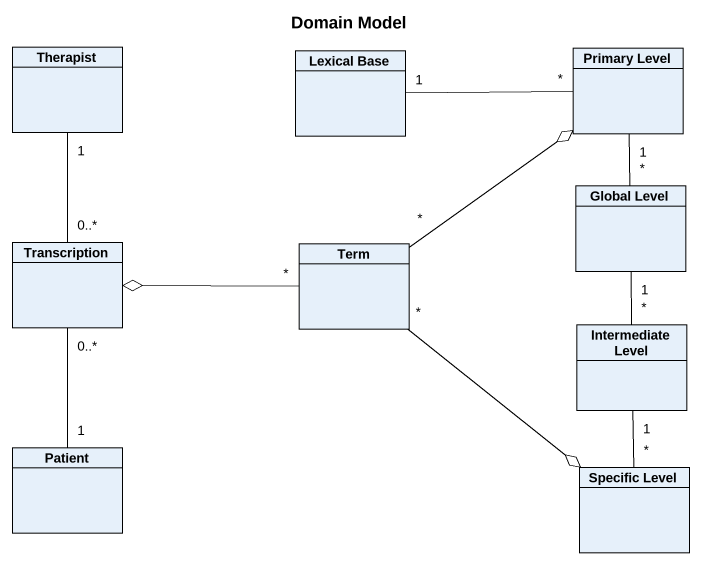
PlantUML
@startuml
title Domain Model
hide circle
hide empty members
class Therapist
class "Lexical Base" as Lexical_Base
class "Primary Level" as Primary_Level
class "Global Level" as Global_Level
class Transcription
class Term
class "Intermediate Level" as Intermediate_Level
class Patient
class "Specific Level" as Specific_Level
Therapist "1" -- "0..*" Transcription
Lexical_Base "1" -right- "*" Primary_Level
Primary_Level "1" -- "*" Global_Level
Global_Level "1" -- "*" Intermediate_Level
Transcription "0..*" -- "1" Patient
Term "*" -up-o Primary_Level
Term "*" -left-o Transcription
Term "*" --o Specific_Level
Intermediate_Level "1" -- "*" Specific_Level
@enduml
